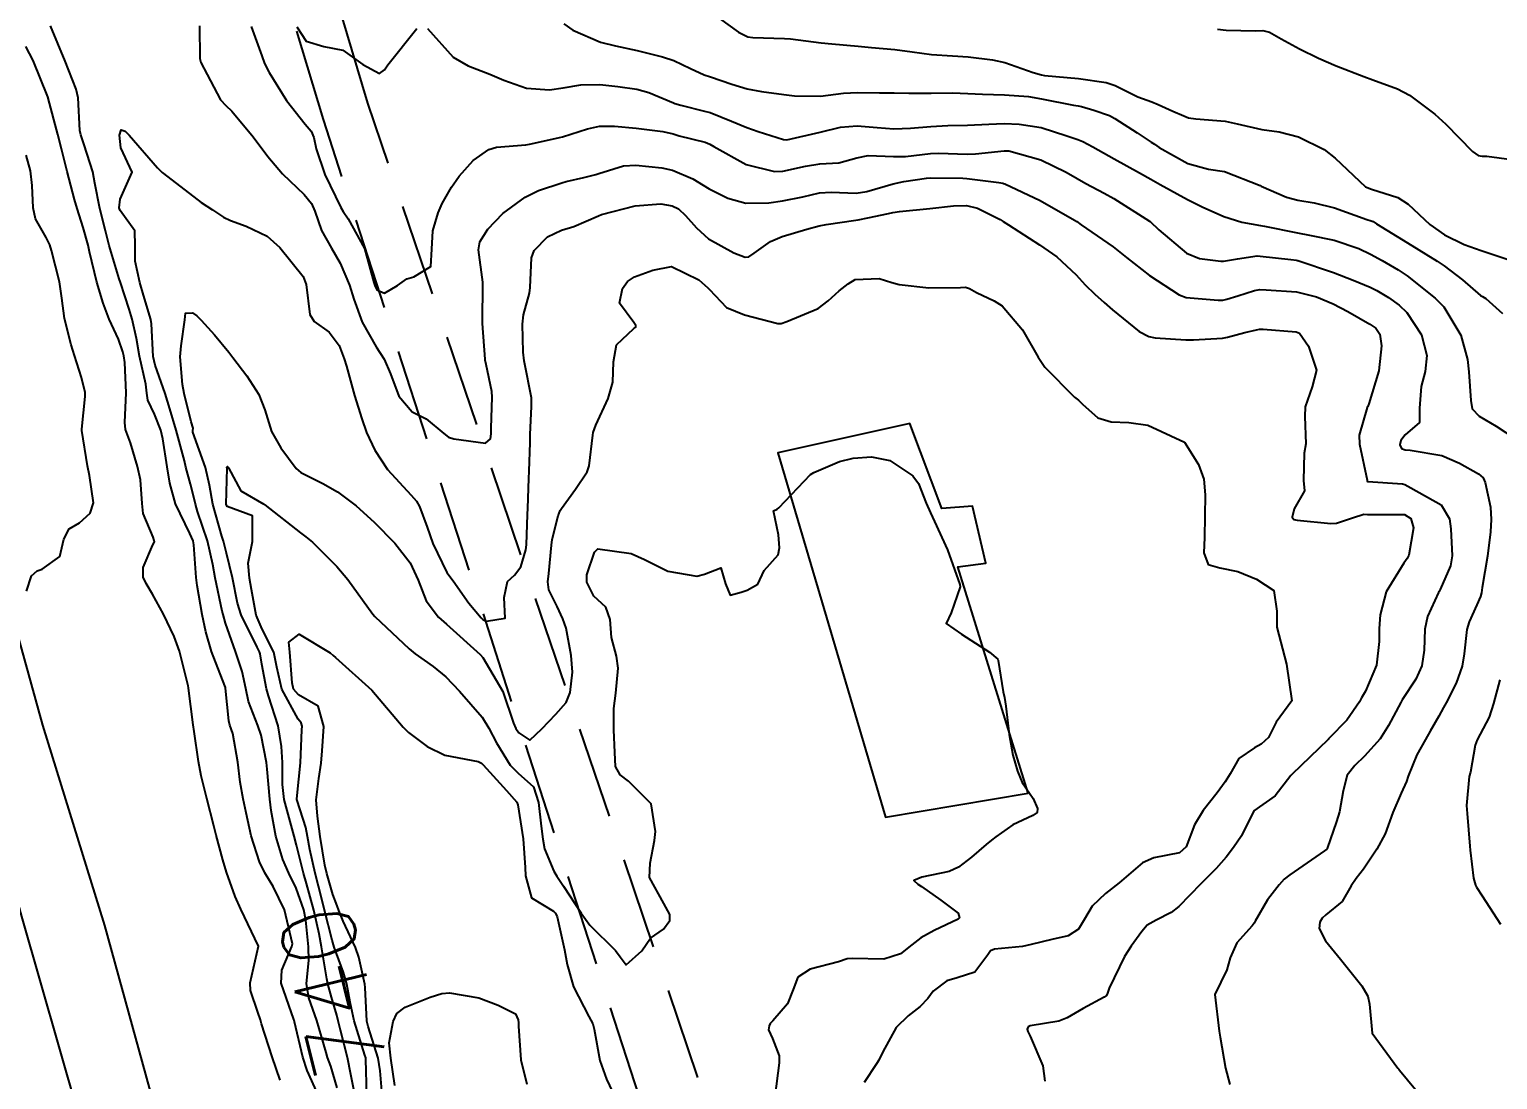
# Model space of a CAD drawing. Header units: metres. Extents: x 298520 to 308411, y 7433745 to 7450750.
# Drawn here: x 298948.1 to 299027.9, y 7449968.8 to 7450025.9 of the extents above; entities that cross this region are included whole.
import ezdxf
from ezdxf.enums import TextEntityAlignment as Align

# ---------------------------------------------------------------- set-up
doc = ezdxf.new("R2010")
doc.units = ezdxf.units.M
doc.header["$LTSCALE"] = 10
doc.linetypes.add('DASHED', pattern=[0.75, 0.5, -0.25])
for name, color, linetype in [('Cotas', 45, 'Continuous'), ('Curvas de Nivel 1m', 11, 'Continuous'), ('Curvas de Nivel 5m', 15, 'Continuous'), ('Edificações', 30, 'Continuous'), ('Linha Férrea', 251, 'TRACKS'), ('Vias Secundárias', 230, 'DASHED')]:
    doc.layers.add(name, color=color, linetype=linetype)
doc.styles.add('Style-STANDARD', font='STANDARD.shx')
doc.linetypes.add('TRACKS', pattern='A,0.15,[130,ltypeshp.shx,S=0.25,R=0,X=0,Y=0],0.15', length=0.3)

msp = doc.modelspace()

# ---------------------------------------------------------------- linework, layer by layer
at = {"layer": 'Curvas de Nivel 1m', "flags": 128}
for points, elevation in [([(298985.193, 7450026.828), (298986.674, 7450025.755), (298987.179, 7450025.513), (298987.462, 7450025.464), (298989.178, 7450025.423), (298989.511, 7450025.392), (298991.175, 7450025.182), (298991.749, 7450025.119), (298993.173, 7450024.993), (298993.913, 7450024.932), (298995.17, 7450024.812), (298996.118, 7450024.691), (298997.167, 7450024.552), (298998.317, 7450024.467), (298999.165, 7450024.42), (299000.488, 7450024.265), (299001.161, 7450024.104), (299002.7, 7450023.565), (299003.152, 7450023.435), (299003.302, 7450023.408), (299005.15, 7450023.236), (299006.664, 7450023.033), (299007.147, 7450022.868), (299008.386, 7450022.252), (299009.138, 7450021.969), (299009.481, 7450021.829), (299010.289, 7450021.473), (299010.877, 7450021.21), (299011.129, 7450021.101), (299011.533, 7450021.052), (299013.128, 7450020.918), (299013.787, 7450020.772), (299015.123, 7450020.472), (299016.06, 7450020.344), (299017.12, 7450020.074), (299018.511, 7450019.376), (299019.106, 7450018.913), (299020.767, 7450017.353), (299021.082, 7450017.223), (299022.518, 7450016.769), (299023.074, 7450016.41), (299024.264, 7450015.308), (299025.055, 7450014.746), (299026.121, 7450014.21), (299027.042, 7450013.892), (299028.952, 7450013.251)], 734), ([(298963.809, 7449968.027), (298963.228, 7449969.31), (298962.99, 7449970.035), (298962.542, 7449971.96), (298962.523, 7449972.04), (298962.511, 7449972.072), (298961.813, 7449974.047), (298961.85, 7449974.767), (298962.404, 7449976.042), (298962.432, 7449976.195), (298961.995, 7449978.046), (298961.374, 7449979.304), (298960.93, 7449980.057), (298960.642, 7449980.657), (298960.187, 7449982.067), (298959.922, 7449983.318), (298959.757, 7449984.074), (298959.591, 7449984.976), (298959.457, 7449986.079), (298959.185, 7449987.624), (298959.032, 7449988.086), (298958.974, 7449988.325), (298958.797, 7449990.089), (298958.787, 7449990.123), (298958.754, 7449990.218), (298958.033, 7449992.097), (298957.727, 7449993.163), (298957.526, 7449994.103), (298957.248, 7449995.676), (298957.199, 7449996.106), (298957.067, 7449997.89), (298957.024, 7449998.108), (298956.857, 7449998.506), (298956.078, 7450000.118), (298955.766, 7450001.239), (298955.618, 7450002.123), (298955.392, 7450003.649), (298955.279, 7450004.126), (298954.932, 7450004.995), (298954.56, 7450005.757), (298954.514, 7450006.136), (298954.456, 7450006.632), (298954.112, 7450008.143), (298953.946, 7450009.109), (298953.719, 7450010.149), (298953.547, 7450010.7), (298953.079, 7450012.159), (298953.016, 7450012.356), (298952.472, 7450014.166), (298952.262, 7450014.957), (298951.96, 7450016.171), (298951.69, 7450017.56), (298951.572, 7450018.175), (298951.105, 7450019.631), (298950.919, 7450020.182), (298950.873, 7450020.424), (298950.774, 7450022.184), (298950.665, 7450022.66), (298950.07, 7450024.191), (298949.272, 7450026.109)], 738), ([(298957.374, 7450026.107), (298957.394, 7450024.336), (298957.447, 7450024.106), (298957.8, 7450023.454), (298958.516, 7450022.089), (298958.814, 7450021.769), (298959.127, 7450021.463), (298960.29, 7450020.068), (298961.097, 7450019.003), (298961.892, 7450018.052), (298963.072, 7450016.939), (298963.473, 7450016.44), (298963.647, 7450016.031), (298964.011, 7450014.984), (298964.556, 7450014.017), (298965.031, 7450013.196), (298965.524, 7450012.005), (298965.765, 7450011.243), (298966.224, 7450009.998), (298966.973, 7450008.655), (298967.406, 7450007.986), (298967.751, 7450007.186), (298968.218, 7450005.977), (298968.934, 7450005.11), (298969.703, 7450004.73), (298970.666, 7450003.944), (298970.92, 7450003.737), (298971.208, 7450003.648), (298972.915, 7450003.416), (298973.191, 7450003.644), (298973.235, 7450003.915), (298973.236, 7450004.225), (298973.29, 7450005.915), (298973.264, 7450006.233), (298972.961, 7450007.685), (298972.912, 7450007.921), (298972.906, 7450007.979), (298972.761, 7450009.922), (298972.756, 7450010.162), (298972.787, 7450011.922), (298972.771, 7450012.168), (298972.55, 7450013.925), (298972.615, 7450014.357), (298973.054, 7450015.059), (298973.872, 7450015.908), (298975.072, 7450016.796), (298975.808, 7450017.15), (298977.08, 7450017.577), (298977.31, 7450017.639), (298978.262, 7450017.858), (298978.919, 7450018.018), (298979.086, 7450018.072), (298980.424, 7450018.499), (298981.094, 7450018.533), (298982.508, 7450018.389), (298983.09, 7450018.251), (298984.185, 7450017.783), (298984.753, 7450017.448), (298985.078, 7450017.246), (298986.088, 7450016.744), (298987.07, 7450016.467), (298988.327, 7450016.481), (298989.071, 7450016.588), (298990.176, 7450016.816), (298991.076, 7450017.018), (298991.715, 7450017.055), (298993.076, 7450017.016), (298993.66, 7450017.091), (298995.082, 7450017.523), (298995.672, 7450017.651), (298996.9, 7450017.818), (298997.086, 7450017.833), (298998.874, 7450017.824), (298999.086, 7450017.813), (299000.832, 7450017.584), (299001.052, 7450017.55), (299001.082, 7450017.538), (299001.154, 7450017.507), (299003.074, 7450016.618), (299004.949, 7450015.541), (299005.062, 7450015.462), (299005.302, 7450015.294), (299007.042, 7450014.083), (299007.767, 7450013.503), (299009.023, 7450012.539), (299010.629, 7450011.474), (299011.012, 7450011.333), (299012.752, 7450011.185), (299013.01, 7450011.193), (299013.213, 7450011.236), (299013.813, 7450011.432), (299014.72, 7450011.719), (299015.016, 7450011.762), (299015.361, 7450011.76), (299017.015, 7450011.643), (299018.096, 7450011.379), (299019.009, 7450010.982), (299019.792, 7450010.575), (299020.998, 7450009.89), (299021.312, 7450009.661), (299021.536, 7450009.342), (299021.625, 7450008.699), (299021.481, 7450007.342), (299020.945, 7450005.558), (299020.878, 7450005.416), (299020.852, 7450005.351), (299020.419, 7450003.856), (299020.431, 7450003.355), (299020.841, 7450001.403), (299020.857, 7450001.35), (299020.893, 7450001.339), (299022.779, 7450001.209), (299022.891, 7450001.171), (299023.219, 7450000.987), (299024.881, 7450000.067), (299025.324, 7449999.295), (299025.406, 7449998.753), (299025.462, 7449997.294), (299025.379, 7449996.753), (299024.824, 7449995.457), (299024.767, 7449995.357), (299024.736, 7449995.301), (299024.127, 7449993.99), (299023.99, 7449993.308), (299023.941, 7449992.153), (299023.823, 7449991.31), (299023.502, 7449990.576), (299022.754, 7449989.457), (299022.673, 7449989.321), (299022.008, 7449988.056), (299021.55, 7449987.338), (299020.713, 7449986.39), (299020.175, 7449985.889), (299019.769, 7449985.359), (299019.541, 7449984.515), (299019.344, 7449983.363), (299019.188, 7449982.852), (299018.679, 7449981.37), (299018.668, 7449981.354), (299018.653, 7449981.338), (299018.53, 7449981.25), (299016.638, 7449979.954), (299016.338, 7449979.701), (299016.071, 7449979.406), (299015.439, 7449978.593), (299014.755, 7449977.418), (299014.707, 7449977.314), (299014.6, 7449977.169), (299013.766, 7449976.257), (299013.409, 7449975.432), (299013.221, 7449974.789), (299012.563, 7449973.44), (299012.808, 7449971.437), (299012.855, 7449971.111), (299013.157, 7449969.434), (299013.393, 7449968.542)], 738), ([(298960.183, 7450026.07), (298960.758, 7450024.473), (298960.911, 7450024.063), (298961.155, 7450023.563), (298962.099, 7450022.05), (298963.12, 7450020.765), (298963.454, 7450020.372), (298963.583, 7450020.033), (298963.713, 7450019.422), (298964.192, 7450018.023), (298964.475, 7450017.417), (298965.065, 7450016.224), (298965.18, 7450016.009), (298965.46, 7450015.605), (298966.339, 7450013.997), (298966.857, 7450012.15), (298966.899, 7450011.991), (298967.011, 7450011.753), (298967.427, 7450011.567), (298968.139, 7450011.979), (298968.647, 7450012.346), (298969.02, 7450012.451), (298969.959, 7450013.026), (298970.006, 7450013.956), (298970.06, 7450014.962), (298970.344, 7450015.947), (298970.559, 7450016.454), (298971.077, 7450017.326), (298971.321, 7450017.697), (298971.494, 7450017.936), (298972.245, 7450018.779), (298973.105, 7450019.382), (298973.519, 7450019.502), (298975.109, 7450019.64), (298975.324, 7450019.674), (298976.219, 7450019.879), (298976.95, 7450020.036), (298977.115, 7450020.074), (298978.472, 7450020.504), (298979.121, 7450020.651), (298979.931, 7450020.648), (298981.12, 7450020.55), (298982.555, 7450020.369), (298983.117, 7450020.229), (298983.456, 7450020.134), (298984.866, 7450019.774), (298985.112, 7450019.68), (298985.331, 7450019.547), (298987.095, 7450018.573), (298988.632, 7450018.192), (298989.09, 7450018.207), (298990.327, 7450018.479), (298991.096, 7450018.596), (298992.125, 7450018.662), (298993.102, 7450018.927), (298993.728, 7450019.049), (298995.103, 7450018.993), (298995.747, 7450019.007), (298997.106, 7450019.163), (298997.549, 7450019.183), (298999.106, 7450019.135), (298999.564, 7450019.146), (299001.109, 7450019.318), (299001.378, 7450019.309), (299003.102, 7450018.819), (299004.481, 7450018.158), (299005.087, 7450017.806), (299005.559, 7450017.533), (299006.56, 7450017), (299007.075, 7450016.722), (299009.026, 7450015.49), (299009.062, 7450015.46), (299009.52, 7450015.021), (299011.037, 7450013.737), (299011.736, 7450013.459), (299012.892, 7450013.302), (299013.032, 7450013.304), (299013.15, 7450013.32), (299013.801, 7450013.432), (299014.863, 7450013.594), (299015.035, 7450013.591), (299016.702, 7450013.395), (299017.003, 7450013.361), (299017.033, 7450013.355), (299017.077, 7450013.345), (299019.026, 7450012.693), (299020.096, 7450012.285), (299021.018, 7450011.895), (299021.382, 7450011.71), (299022.016, 7450011.335), (299022.598, 7450010.915), (299023.005, 7450010.516), (299023.808, 7450009.312), (299024.095, 7450008.19), (299023.999, 7450007.31), (299023.776, 7450006.49), (299023.699, 7450005.312), (299023.703, 7450004.541), (299022.921, 7450003.86), (299022.682, 7450003.558), (299022.632, 7450003.324), (299022.716, 7450003.128), (299022.91, 7450003.058), (299023.191, 7450003.036), (299024.907, 7450002.74), (299025.872, 7450002.322), (299026.898, 7450001.742), (299027.151, 7450001.531), (299027.268, 7450001.274), (299027.552, 7449999.942), (299027.587, 7449999.269), (299027.545, 7449998.588), (299027.383, 7449997.272), (299027.109, 7449995.559), (299027.068, 7449995.276), (299027.019, 7449995.078), (299026.813, 7449994.629), (299026.386, 7449993.697), (299026.262, 7449993.285), (299026.116, 7449991.954), (299026.012, 7449991.288), (299025.689, 7449990.365), (299025.138, 7449989.296), (299025.001, 7449989.045), (299024.742, 7449988.58), (299024.272, 7449987.762), (299024.012, 7449987.307), (299023.555, 7449986.471), (299023.084, 7449985.316), (299022.988, 7449985.029), (299022.694, 7449984.39), (299022.24, 7449983.327), (299021.819, 7449982.18), (299021.381, 7449981.339), (299020.642, 7449980.255), (299020.249, 7449979.742), (299019.988, 7449979.356), (299019.482, 7449978.5), (299018.609, 7449977.772), (299018.395, 7449977.584), (299018.27, 7449977.375), (299018.249, 7449977.025), (299018.593, 7449976.36), (299019.392, 7449975.362), (299020.568, 7449973.902), (299020.885, 7449973.347), (299020.982, 7449972.921), (299021.125, 7449971.344), (299022.514, 7449969.431), (299022.564, 7449969.38), (299022.606, 7449969.329), (299023.47, 7449968.283)], 737), ([(298962.662, 7450026.045), (298963.175, 7450025.272), (298964.136, 7450024.989), (298965.171, 7450024.791), (298966.247, 7450023.999), (298967.156, 7450023.522), (298967.43, 7450023.715), (298967.607, 7450023.983), (298969.183, 7450025.96)], 736), ([(298969.764, 7450025.954), (298971.168, 7450024.4), (298971.988, 7450023.932), (298973.156, 7450023.473), (298973.914, 7450023.146), (298975.145, 7450022.721), (298976.396, 7450022.625), (298977.146, 7450022.735), (298978.104, 7450022.905), (298979.144, 7450022.914), (298980.114, 7450022.806), (298981.141, 7450022.656), (298981.801, 7450022.475), (298983.134, 7450021.914), (298983.215, 7450021.88), (298983.533, 7450021.794), (298984.829, 7450021.474), (298985.129, 7450021.389), (298986.294, 7450020.927), (298987.121, 7450020.578), (298987.743, 7450020.368), (298989.115, 7450019.917), (298989.303, 7450019.916), (298991.119, 7450020.331), (298992.22, 7450020.591), (298993.123, 7450020.67), (298994.206, 7450020.585), (298995.121, 7450020.512), (298996.025, 7450020.55), (298997.123, 7450020.639), (298998.063, 7450020.681), (298999.124, 7450020.698), (299000.288, 7450020.756), (299001.125, 7450020.793), (299001.929, 7450020.768), (299003.123, 7450020.573), (299004.532, 7450020.133), (299005.117, 7450019.932), (299005.4, 7450019.82), (299005.944, 7450019.528), (299007.103, 7450018.872), (299008.475, 7450018.114), (299009.087, 7450017.772), (299009.59, 7450017.485), (299011.075, 7450016.658), (299011.883, 7450016.27), (299013.066, 7450015.734), (299014.045, 7450015.43), (299015.06, 7450015.245), (299015.269, 7450015.208), (299017.055, 7450014.851), (299017.713, 7450014.723), (299019.049, 7450014.457), (299020.403, 7450013.996), (299021.038, 7450013.689), (299021.663, 7450013.341), (299022.531, 7450012.831), (299023.025, 7450012.509), (299024.551, 7450011.305), (299025.008, 7450010.822), (299025.935, 7450009.291), (299026.297, 7450007.963), (299026.372, 7450007.286), (299026.489, 7450005.744), (299026.557, 7450005.284), (299026.937, 7450004.878), (299027.857, 7450004.338), (299028.919, 7450003.651)], 736), ([(299012.714, 7450025.918), (299013.187, 7450025.874), (299014.772, 7450025.84), (299015.187, 7450025.859), (299015.536, 7450025.764), (299016.179, 7450025.405), (299017.175, 7450024.854), (299018.2, 7450024.347), (299019.161, 7450023.933), (299020.663, 7450023.355), (299021.151, 7450023.176), (299022.491, 7450022.674), (299023.143, 7450022.329), (299024.531, 7450021.306), (299025.125, 7450020.754), (299026.576, 7450019.278), (299026.88, 7450019.053), (299027.1, 7450019.027), (299027.346, 7450019.022), (299029.098, 7450018.786)], 733), ([(298961.766, 7449968.782), (298961.319, 7449970.052), (298960.751, 7449971.847), (298960.686, 7449972.059), (298960.547, 7449972.485), (298960.153, 7449973.66), (298960.14, 7449974.066), (298960.583, 7449976.06), (298959.626, 7449978.075), (298959.315, 7449978.774), (298958.852, 7449980.087), (298958.643, 7449980.769), (298958.28, 7449982.094), (298958.156, 7449982.607), (298957.784, 7449984.099), (298957.464, 7449985.333), (298957.323, 7449986.104), (298957.095, 7449987.739), (298957.041, 7449988.107), (298956.777, 7449990.086), (298956.772, 7449990.11), (298956.754, 7449990.219), (298956.295, 7449992.115), (298956.004, 7449992.899), (298955.415, 7449994.124), (298954.814, 7449995.211), (298954.475, 7449995.79), (298954.321, 7449996.138), (298954.313, 7449996.655), (298954.849, 7449997.879), (298954.923, 7449998.059), (298954.918, 7449998.129), (298954.855, 7449998.296), (298954.314, 7449999.585), (298954.264, 7450000.139), (298954.176, 7450001.43), (298954.014, 7450002.143), (298953.623, 7450003.438), (298953.353, 7450004.154), (298953.311, 7450004.538), (298953.387, 7450006.153), (298953.315, 7450007.808), (298953.256, 7450008.156), (298953.208, 7450008.389), (298952.982, 7450009.07), (298952.462, 7450010.165), (298952.149, 7450011.021), (298951.795, 7450012.172), (298951.4, 7450013.814), (298951.32, 7450014.177), (298951.052, 7450015.135), (298950.724, 7450016.183), (298950.582, 7450016.671), (298950.184, 7450018.189), (298949.867, 7450019.427), (298949.668, 7450020.194), (298949.155, 7450022.178), (298949.148, 7450022.2), (298949.134, 7450022.25), (298948.329, 7450024.213), (298947.928, 7450024.976)], 737), ([(298964.855, 7449968.373), (298964.508, 7449969.538), (298964.34, 7449970.022), (298964.256, 7449970.284), (298963.76, 7449972.028), (298963.323, 7449973.265), (298963.198, 7449974.034), (298963.313, 7449975.295), (298963.302, 7449976.033), (298963.154, 7449977.486), (298963.047, 7449978.036), (298962.625, 7449979.219), (298962.233, 7449980.044), (298961.908, 7449980.783), (298961.531, 7449982.051), (298961.279, 7449983.452), (298961.197, 7449984.055), (298961.06, 7449985.696), (298961.026, 7449986.057), (298960.725, 7449987.534), (298960.548, 7449988.063), (298960.043, 7449989.368), (298959.888, 7449990.073), (298959.691, 7449991.005), (298959.335, 7449992.082), (298958.796, 7449993.631), (298958.659, 7449994.091), (298958.616, 7449994.28), (298958.237, 7449996.096), (298958.109, 7449996.822), (298957.812, 7449998.1), (298957.272, 7449999.702), (298957.154, 7450000.107), (298957.106, 7450000.337), (298956.884, 7450001.19), (298956.641, 7450002.113), (298956.556, 7450002.456), (298956.1, 7450004.118), (298955.769, 7450005.287), (298955.516, 7450006.124), (298954.966, 7450007.657), (298954.863, 7450008.132), (298954.769, 7450009.912), (298954.737, 7450010.134), (298954.335, 7450011.469), (298954.133, 7450012.143), (298953.874, 7450013.304), (298953.885, 7450014.147), (298953.865, 7450014.962), (298953.062, 7450016.066), (298953.02, 7450016.16), (298953.016, 7450016.208), (298953.068, 7450016.679), (298953.709, 7450018.151), (298953.103, 7450019.468), (298953.033, 7450020.161), (298953.116, 7450020.445), (298953.342, 7450020.384), (298953.554, 7450020.153), (298955.087, 7450018.382), (298955.353, 7450018.127), (298957.07, 7450016.8), (298957.471, 7450016.508), (298958.085, 7450016.095), (298958.684, 7450015.711), (298959.057, 7450015.527), (298959.907, 7450015.218), (298961.049, 7450014.669), (298961.749, 7450014.053), (298963.019, 7450012.468), (298963.168, 7450012.038), (298963.379, 7450010.417), (298963.612, 7450010.031), (298964.424, 7450009.455), (298964.974, 7450008.73), (298965.246, 7450008.007), (298965.361, 7450007.603), (298965.808, 7450006.001), (298966.198, 7450004.73), (298966.454, 7450003.995), (298966.909, 7450003.039), (298967.603, 7450001.983), (298968.879, 7450000.593), (298969.176, 7450000.266), (298969.338, 7449999.963), (298969.757, 7449998.852), (298970.055, 7449997.952), (298970.83, 7449996.38), (298971.16, 7449995.937), (298972.023, 7449994.715), (298972.682, 7449993.921), (298972.801, 7449993.818), (298972.975, 7449993.744), (298973.988, 7449993.908), (298973.935, 7449995.024), (298974.115, 7449995.901), (298974.491, 7449996.232), (298974.835, 7449996.687), (298975.123, 7449997.613), (298975.157, 7449997.887), (298975.213, 7449999.543), (298975.226, 7449999.886), (298975.285, 7450001.49), (298975.301, 7450001.886), (298975.343, 7450003.459), (298975.351, 7450003.886), (298975.423, 7450005.4), (298975.43, 7450005.885), (298975.043, 7450007.808), (298975.023, 7450007.889), (298974.97, 7450008.369), (298974.939, 7450009.891), (298974.998, 7450010.384), (298975.318, 7450011.579), (298975.351, 7450011.887), (298975.425, 7450013.498), (298975.565, 7450013.885), (298976.302, 7450014.626), (298977.054, 7450014.988), (298977.723, 7450015.196), (298979.062, 7450015.777), (298979.235, 7450015.847), (298981.068, 7450016.315), (298982.456, 7450016.419), (298983.068, 7450016.325), (298983.42, 7450016.148), (298983.8, 7450015.789), (298984.392, 7450015.116), (298985.05, 7450014.523), (298986.424, 7450013.756), (298987.04, 7450013.531), (298987.246, 7450013.542), (298987.52, 7450013.745), (298988.407, 7450014.379), (298989.052, 7450014.652), (298990.393, 7450015.046), (298991.058, 7450015.226), (298991.443, 7450015.312), (298993.061, 7450015.534), (298993.186, 7450015.554), (298993.708, 7450015.674), (298994.829, 7450015.899), (298995.066, 7450015.948), (298995.419, 7450016.007), (298997.068, 7450016.178), (298998.362, 7450016.325), (298999.07, 7450016.331), (298999.665, 7450016.197), (299000.893, 7450015.583), (299001.061, 7450015.475), (299001.356, 7450015.28), (299003.043, 7450014.205), (299003.989, 7450013.55), (299005.023, 7450012.56), (299005.512, 7450012.027), (299006.052, 7450011.524), (299006.553, 7450011.061), (299007.004, 7450010.656), (299008.453, 7450009.495), (299008.989, 7450009.22), (299009.33, 7450009.144), (299010.986, 7450009.031), (299011.416, 7450009.035), (299012.988, 7450009.133), (299013.257, 7450009.17), (299014.192, 7450009.428), (299014.838, 7450009.578), (299014.995, 7450009.609), (299015.196, 7450009.618), (299016.994, 7450009.467), (299017.179, 7450009.388), (299017.669, 7450008.696), (299018.104, 7450007.379), (299017.863, 7450006.472), (299017.472, 7450005.385), (299017.455, 7450004.865), (299017.514, 7450003.384), (299017.423, 7450002.869), (299017.392, 7450001.385), (299017.442, 7450000.829), (299016.877, 7449999.842), (299016.778, 7449999.391), (299016.871, 7449999.261), (299017.037, 7449999.221), (299018.868, 7449999.05), (299019.175, 7449999.061), (299020.048, 7449999.358), (299020.671, 7449999.556), (299020.875, 7449999.543), (299021.06, 7449999.533), (299022.875, 7449999.53), (299023.226, 7449999.316), (299023.369, 7449998.812), (299023.107, 7449997.317), (299023.024, 7449997.136), (299022.839, 7449996.887), (299021.891, 7449995.334), (299021.557, 7449994.085), (299021.5, 7449993.34), (299021.493, 7449992.639), (299021.349, 7449991.341), (299020.759, 7449989.933), (299020.545, 7449989.563), (299020.428, 7449989.353), (299019.736, 7449988.362), (299018.787, 7449987.369), (299018.753, 7449987.339), (299018.722, 7449987.311), (299016.748, 7449985.399), (299016.702, 7449985.345), (299015.856, 7449984.244), (299014.683, 7449983.42), (299014.016, 7449982.074), (299013.587, 7449981.431), (299013.179, 7449980.903), (299012.641, 7449980.288), (299011.813, 7449979.452), (299010.62, 7449978.222), (299010.199, 7449977.892), (299009.373, 7449977.482), (299008.896, 7449977.2), (299008.604, 7449976.865), (299008.028, 7449976.062), (299007.657, 7449975.504), (299006.825, 7449973.776), (299006.739, 7449973.517), (299006.688, 7449973.391), (299006.559, 7449973.291), (299005.404, 7449972.677), (299004.542, 7449972.164), (299004.096, 7449971.988), (299002.535, 7449971.729), (299002.421, 7449971.676), (299002.368, 7449971.562), (299002.396, 7449971.426), (299002.529, 7449971.178), (299003.228, 7449969.553), (299003.326, 7449968.73)], 739), ([(298947.976, 7449995.374), (298948.239, 7449996.209), (298948.549, 7449996.483), (298948.828, 7449996.562), (298949.782, 7449997.247), (298949.995, 7449998.189), (298950.283, 7449998.761), (298950.862, 7449999.081), (298951.43, 7449999.612), (298951.606, 7450000.173), (298951.401, 7450001.661), (298951.291, 7450002.176), (298950.989, 7450004.112), (298950.985, 7450004.179), (298951.164, 7450005.955), (298951.168, 7450006.178), (298950.955, 7450006.985), (298950.573, 7450008.184), (298950.406, 7450008.758), (298950.045, 7450010.189), (298949.892, 7450011.303), (298949.759, 7450012.193), (298949.337, 7450013.899), (298949.244, 7450014.198), (298949.047, 7450014.593), (298948.454, 7450015.606), (298948.337, 7450016.211), (298948.289, 7450017.426), (298948.182, 7450018.214), (298947.957, 7450019.073)], 736), ([(298966.468, 7449967.99), (298966.425, 7449969.904), (298966.412, 7449969.992), (298966.366, 7449970.141), (298965.78, 7449972.001), (298965.573, 7449973.025), (298965.379, 7449974.008), (298965.197, 7449974.638), (298964.7, 7449976.018), (298964.588, 7449976.386), (298964.172, 7449978.024), (298964.018, 7449978.627), (298963.664, 7449980.03), (298963.368, 7449981.317), (298963.247, 7449982.031), (298963.155, 7449982.52), (298962.682, 7449983.98), (298962.664, 7449984.04), (298962.661, 7449984.062), (298962.685, 7449984.264), (298962.864, 7449986.038), (298962.939, 7449987.827), (298962.949, 7449988.037), (298962.901, 7449988.204), (298962.737, 7449988.414), (298961.858, 7449990.049), (298961.583, 7449991.233), (298961.418, 7449992.054), (298960.792, 7449993.302), (298960.462, 7449994.065), (298960.205, 7449995.458), (298960.101, 7449996.071), (298960.018, 7449996.89), (298960.256, 7449998.069), (298960.254, 7449999.457), (298958.872, 7449999.969), (298958.827, 7450000.09), (298958.874, 7450002.061), (298958.868, 7450002.08), (298958.866, 7450002.108), (298958.894, 7450002.146), (298958.958, 7450002.079), (298959.627, 7450000.826), (298960.873, 7450000.094), (298960.928, 7450000.059), (298962.858, 7449998.548), (298963.151, 7449998.33), (298963.511, 7449998.03), (298964.833, 7449996.706), (298965.435, 7449996.004), (298966.804, 7449994.12), (298966.912, 7449993.989), (298968.777, 7449992.226), (298969.093, 7449991.965), (298970.083, 7449991.267), (298970.761, 7449990.707), (298971.51, 7449989.932), (298972.739, 7449988.516), (298973.105, 7449987.916), (298973.519, 7449987.114), (298974.256, 7449985.904), (298974.699, 7449985.473), (298975.532, 7449984.728), (298975.801, 7449983.883), (298975.947, 7449982.598), (298976.035, 7449981.879), (298976.128, 7449981.358), (298976.636, 7449980.152), (298976.805, 7449979.868), (298977.17, 7449979.322), (298978.131, 7449977.855), (298978.603, 7449977.201), (298979.991, 7449975.829), (298980.24, 7449975.486), (298980.575, 7449975.056), (298981.427, 7449975.812), (298981.901, 7449976.5), (298982.601, 7449976.984), (298982.941, 7449977.464), (298982.936, 7449977.797), (298982.619, 7449978.393), (298981.842, 7449979.808), (298981.867, 7449980.582), (298982.104, 7449981.805), (298982.165, 7449982.301), (298981.936, 7449983.807), (298980.695, 7449985.038), (298980.246, 7449985.375), (298979.983, 7449985.831), (298979.949, 7449986.597), (298979.891, 7449987.833), (298979.898, 7449988.986), (298980, 7449989.831), (298980.126, 7449991.189), (298980.037, 7449991.831), (298979.773, 7449992.85), (298979.707, 7449993.836), (298979.471, 7449994.501), (298978.815, 7449995.088), (298978.426, 7449995.854), (298978.423, 7449996.26), (298978.848, 7449997.493), (298979.021, 7449997.677), (298980.847, 7449997.424), (298981.561, 7449997.094), (298982.829, 7449996.454), (298984.42, 7449996.191), (298984.828, 7449996.298), (298985.709, 7449996.645), (298985.966, 7449995.763), (298986.217, 7449995.159), (298986.819, 7449995.323), (298987.141, 7449995.426), (298987.721, 7449995.741), (298988.08, 7449996.488), (298988.839, 7449997.34), (298988.906, 7449997.729), (298988.854, 7449998.437), (298988.577, 7449999.733), (298988.772, 7449999.833), (298988.875, 7449999.896), (298990.596, 7450001.704), (298990.774, 7450001.822), (298990.896, 7450001.877), (298992.166, 7450002.426), (298992.907, 7450002.593), (298993.909, 7450002.669), (298994.905, 7450002.474), (298996.158, 7450001.641), (298996.468, 7450001.216), (298996.878, 7450000.162), (298997.107, 7449999.628), (298997.33, 7449999.161), (298998.033, 7449997.618), (298998.708, 7449995.728), (298998.728, 7449995.611), (298998.231, 7449994.194), (298997.969, 7449993.618), (298998.794, 7449993.024), (299000.329, 7449992.045), (299000.774, 7449991.665), (299000.799, 7449991.59), (299001.065, 7449989.894), (299001.127, 7449989.584), (299001.207, 7449989.122), (299001.383, 7449987.58), (299001.592, 7449986.457), (299001.845, 7449985.573), (299002.1, 7449984.972), (299002.688, 7449984.087), (299002.921, 7449983.558), (299002.911, 7449983.326), (299002.677, 7449983.177), (299001.583, 7449982.663), (299000.659, 7449982.008), (299000.423, 7449981.826), (299000.131, 7449981.595), (298999.342, 7449980.907), (298998.64, 7449980.359), (298998.123, 7449980.13), (298996.635, 7449979.818), (298996.21, 7449979.636), (298996.428, 7449979.43), (298996.63, 7449979.316), (298997.667, 7449978.575), (298998.615, 7449977.867), (298998.689, 7449977.609), (298998.659, 7449977.563), (298998.612, 7449977.531), (298997.305, 7449976.92), (298996.596, 7449976.526), (298996.09, 7449976.138), (298995.483, 7449975.646), (298994.58, 7449975.36), (298992.859, 7449975.398), (298992.58, 7449975.37), (298992.112, 7449975.221), (298990.574, 7449974.814), (298989.904, 7449974.383), (298989.652, 7449973.719), (298989.334, 7449972.939), (298988.537, 7449972.011), (298988.404, 7449971.862), (298988.335, 7449971.732), (298988.31, 7449971.512), (298988.526, 7449971.045), (298988.887, 7449970.097), (298988.887, 7449969.726), (298988.658, 7449967.892)], 741), ([(298967.3, 7449967.982), (298967.198, 7449969.291), (298967.084, 7449969.984), (298966.539, 7449971.706), (298966.48, 7449971.991), (298966.389, 7449973.821), (298966.372, 7449973.993), (298966.046, 7449975.467), (298965.864, 7449976.001), (298965.186, 7449977.429), (298964.946, 7449978.015), (298964.856, 7449978.257), (298964.621, 7449978.877), (298964.291, 7449980.023), (298964.191, 7449980.474), (298963.935, 7449982.021), (298963.786, 7449983.135), (298963.716, 7449984.025), (298963.858, 7449985.186), (298963.988, 7449986.021), (298964.044, 7449986.689), (298964.142, 7449988.019), (298963.83, 7449989.11), (298962.75, 7449989.725), (298962.487, 7449990.043), (298962.418, 7449990.382), (298962.285, 7449992.045), (298962.228, 7449992.598), (298962.788, 7449993.039), (298964.474, 7449992.014), (298964.638, 7449991.879), (298964.771, 7449991.769), (298966.753, 7449989.99), (298968.446, 7449987.973), (298968.729, 7449987.69), (298969.75, 7449986.922), (298970.711, 7449986.45), (298972.518, 7449986.109), (298972.704, 7449986.01), (298972.794, 7449985.919), (298974.061, 7449984.534), (298974.631, 7449983.901), (298974.681, 7449983.754), (298974.969, 7449981.895), (298975.082, 7449980.338), (298975.096, 7449979.893), (298975.424, 7449978.691), (298976.614, 7449977.973), (298976.728, 7449977.869), (298976.814, 7449977.663), (298977.216, 7449975.864), (298977.369, 7449975.068), (298977.71, 7449973.859), (298978.547, 7449972.237), (298978.754, 7449971.848), (298978.834, 7449971.551), (298979.133, 7449969.844), (298979.505, 7449968.838), (298979.968, 7449967.835)], 742), ([(299028.054, 7449990.549), (299027.717, 7449989.266), (299027.489, 7449988.521), (299026.823, 7449987.278), (299026.72, 7449986.991), (299026.458, 7449985.53), (299026.4, 7449985.283), (299026.248, 7449983.724), (299026.282, 7449983.284), (299026.435, 7449981.503), (299026.451, 7449981.282), (299026.638, 7449979.758), (299026.731, 7449979.375), (299026.786, 7449979.278), (299027.092, 7449978.807), (299028.09, 7449977.258)], 736), ([(298967.99, 7449968.483), (298967.773, 7449969.977), (298967.687, 7449970.816), (298967.909, 7449971.976), (298968.11, 7449972.412), (298968.551, 7449972.755), (298969.907, 7449973.301), (298970.558, 7449973.486), (298970.972, 7449973.523), (298972.556, 7449973.251), (298973.605, 7449972.856), (298974.548, 7449972.379), (298974.7, 7449972.053), (298974.716, 7449971.897), (298974.717, 7449971.72), (298974.848, 7449969.895), (298975.176, 7449968.566)], 743)]:
    msp.add_lwpolyline(points, dxfattribs=dict(at, elevation=elevation))
at = {"layer": 'Curvas de Nivel 5m', "flags": 128}
for points, elevation in [([(298977.186, 7450026.206), (298977.677, 7450025.865), (298979.173, 7450025.215), (298979.995, 7450025.013), (298981.167, 7450024.769), (298982.55, 7450024.418), (298983.159, 7450024.219), (298984.064, 7450023.786), (298984.818, 7450023.443), (298985.149, 7450023.329), (298986.321, 7450022.935), (298987.142, 7450022.673), (298987.927, 7450022.529), (298989.139, 7450022.37), (298989.715, 7450022.297), (298991.139, 7450022.283), (298992.39, 7450022.438), (298993.141, 7450022.488), (298994.342, 7450022.467), (298995.141, 7450022.461), (298995.938, 7450022.445), (298997.141, 7450022.445), (298998.301, 7450022.459), (298999.141, 7450022.434), (298999.934, 7450022.391), (299001.141, 7450022.362), (299002.442, 7450022.265), (299003.139, 7450022.145), (299004.882, 7450021.796), (299005.135, 7450021.761), (299005.324, 7450021.726), (299006, 7450021.527), (299006.84, 7450021.224), (299007.129, 7450021.076), (299008.338, 7450020.281), (299009.116, 7450019.783), (299009.292, 7450019.665), (299009.545, 7450019.484), (299011.1, 7450018.612), (299012.231, 7450018.313), (299013.094, 7450018.18), (299015.036, 7450017.42), (299015.083, 7450017.397), (299016.466, 7450016.788), (299017.075, 7450016.63), (299017.966, 7450016.489), (299019.071, 7450016.208), (299020.838, 7450015.579), (299021.064, 7450015.506), (299021.175, 7450015.46), (299021.364, 7450015.345), (299023.048, 7450014.306), (299024.656, 7450013.304), (299025.03, 7450013.049), (299026.025, 7450012.287), (299027.015, 7450011.453), (299027.119, 7450011.383), (299027.3, 7450011.276), (299028.213, 7450010.47)], 735), ([(298965.815, 7449968), (298965.597, 7449969.097), (298965.42, 7449970.006), (298965.04, 7449971.508), (298964.908, 7449972.015), (298964.838, 7449972.308), (298964.556, 7449973.3), (298964.355, 7449974.022), (298964.303, 7449974.285), (298964.003, 7449976.026), (298963.881, 7449976.74), (298963.598, 7449978.03), (298963.187, 7449979.475), (298963.035, 7449980.036), (298962.656, 7449981.564), (298962.521, 7449982.041), (298962.462, 7449982.245), (298961.972, 7449984.047), (298961.887, 7449984.852), (298961.892, 7449986.048), (298961.834, 7449986.931), (298961.658, 7449988.051), (298961.134, 7449989.671), (298961.014, 7449990.057), (298960.766, 7449991.405), (298960.671, 7449991.961), (298960.645, 7449992.062), (298960.518, 7449992.323), (298959.641, 7449994.077), (298959.44, 7449994.711), (298959.167, 7449996.085), (298958.843, 7449997.441), (298958.682, 7449998.092), (298958.599, 7449998.35), (298958.094, 7450000.098), (298957.926, 7450001.137), (298957.709, 7450002.098), (298957.022, 7450004.007), (298957.012, 7450004.109), (298957.039, 7450004.223), (298956.928, 7450004.581), (298956.549, 7450006.114), (298956.453, 7450006.612), (298956.331, 7450008.116), (298956.389, 7450008.706), (298956.586, 7450010.114), (298956.618, 7450010.492), (298956.997, 7450010.495), (298957.229, 7450010.34), (298957.473, 7450010.103), (298958.198, 7450009.305), (298958.976, 7450008.362), (298959.19, 7450008.078), (298959.946, 7450007.082), (298960.611, 7450006.063), (298960.935, 7450005.229), (298961.299, 7450004.056), (298961.802, 7450003.158), (298962.64, 7450002.043), (298962.891, 7450001.821), (298964.085, 7450001.222), (298964.881, 7450000.778), (298965.891, 7450000), (298966.864, 7449999.116), (298967.988, 7449997.979), (298968.837, 7449996.904), (298969.267, 7449995.963), (298969.693, 7449994.838), (298970.374, 7449993.946), (298970.797, 7449993.577), (298972.63, 7449991.921), (298972.771, 7449991.762), (298973.86, 7449989.909), (298974.454, 7449988.184), (298974.566, 7449987.902), (298974.729, 7449987.663), (298975.342, 7449987.272), (298975.985, 7449987.881), (298976.741, 7449988.675), (298977.303, 7449989.309), (298977.531, 7449989.862), (298977.655, 7449990.97), (298977.587, 7449991.862), (298977.308, 7449993.352), (298977.136, 7449993.867), (298976.81, 7449994.528), (298976.374, 7449995.432), (298976.32, 7449995.875), (298976.369, 7449996.336), (298976.518, 7449997.873), (298976.555, 7449998.173), (298976.869, 7449999.461), (298976.983, 7449999.757), (298977.061, 7449999.868), (298977.823, 7450000.921), (298978.444, 7450001.854), (298978.562, 7450002.189), (298978.749, 7450003.852), (298978.781, 7450003.995), (298978.928, 7450004.391), (298979.583, 7450005.84), (298979.845, 7450006.73), (298979.882, 7450007.836), (298980.044, 7450008.767), (298980.99, 7450009.65), (298981.093, 7450009.717), (298981.102, 7450009.819), (298980.994, 7450009.967), (298980.208, 7450011.035), (298980.364, 7450011.83), (298980.647, 7450012.197), (298981.023, 7450012.463), (298982.012, 7450012.826), (298983.031, 7450013.024), (298984.511, 7450012.287), (298985.014, 7450011.859), (298985.106, 7450011.769), (298986.028, 7450010.789), (298986.999, 7450010.395), (298988.812, 7450009.915), (298988.995, 7450009.913), (298989.296, 7450010.026), (298991.003, 7450010.73), (298991.545, 7450011.158), (298992.146, 7450011.689), (298992.629, 7450012.073), (298993.022, 7450012.317), (298994.328, 7450012.363), (298995.018, 7450012.158), (298995.409, 7450012.047), (298997.015, 7450011.859), (298998.749, 7450011.879), (298999.016, 7450011.902), (298999.239, 7450011.831), (298999.621, 7450011.601), (299000.576, 7450011.154), (299001.006, 7450010.875), (299002.117, 7450009.569), (299002.971, 7450008.092), (299003.334, 7450007.556), (299004.947, 7450005.924), (299005.155, 7450005.747), (299005.383, 7450005.533), (299006.2, 7450004.786), (299006.934, 7450004.583), (299007.9, 7450004.533), (299008.932, 7450004.391), (299010.913, 7450003.47), (299011.69, 7450002.247), (299011.979, 7450001.454), (299012.043, 7450000.611), (299012.021, 7449999.453), (299012.015, 7449998.293), (299011.967, 7449997.453), (299012.206, 7449996.819), (299012.835, 7449996.638), (299013.824, 7449996.439), (299014.829, 7449996.019), (299015.774, 7449995.41), (299015.946, 7449994.274), (299015.938, 7449993.409), (299016.364, 7449991.82), (299016.464, 7449991.403), (299016.753, 7449989.4), (299015.9, 7449988.244), (299015.48, 7449987.412), (299015.085, 7449987.05), (299014.717, 7449986.844), (299013.876, 7449986.263), (299013.408, 7449985.433), (299013.139, 7449984.995), (299012.693, 7449984.411), (299011.932, 7449983.451), (299011.467, 7449982.662), (299011.01, 7449981.465), (299010.65, 7449981.141), (299009.258, 7449980.873), (299008.644, 7449980.606), (299007.365, 7449979.509), (299006.627, 7449978.928), (299005.904, 7449978.243), (299005.489, 7449977.531), (299005.151, 7449976.988), (299004.599, 7449976.633), (299003.709, 7449976.437), (299002.592, 7449976.158), (299002.109, 7449976.048), (299000.588, 7449975.905), (299000.369, 7449975.809), (299000.227, 7449975.594), (298999.528, 7449974.646), (298998.57, 7449974.343), (298997.995, 7449974.19), (298997.263, 7449973.623), (298996.961, 7449973.222), (298996.55, 7449972.79), (298995.895, 7449972.287), (298995.24, 7449971.649), (298994.52, 7449970.329), (298994.305, 7449969.872), (298994.185, 7449969.663), (298993.515, 7449968.657)], 740)]:
    msp.add_lwpolyline(points, dxfattribs=dict(at, elevation=elevation))
at = {"layer": 'Edificações'}
msp.add_lwpolyline([(299002.413, 7449984.394), (298998.607, 7449996.69), (299000.12, 7449996.889), (298999.403, 7449999.989), (298997.732, 7449999.87), (298995.981, 7450004.481), (298988.818, 7450002.891), (298994.669, 7449983.076)], close=True, dxfattribs=at)
at = {"layer": 'Linha Férrea', "flags": 128}
for points in [[(298729.261, 7450749.95), (298734.809, 7450730.65), (298742.343, 7450703.451), (298750.119, 7450676.237), (298757.889, 7450649.199), (298765.189, 7450623.712), (298769.985, 7450606.424), (298776.494, 7450583.287), (298783.055, 7450560.248), (298788.164, 7450542.214), (298793.821, 7450521.584), (298798.125, 7450506.606), (298804.386, 7450484.418), (298809.295, 7450466.837), (298814.551, 7450448.858), (298819.559, 7450431.225), (298826.267, 7450408.649), (298831.926, 7450389.314), (298837.135, 7450370.779), (298842.092, 7450352.398), (298847.802, 7450331.823), (298852.149, 7450316.412), (298858.34, 7450294.769), (298862.969, 7450278.965), (298867.952, 7450260.088), (298870.924, 7450249.95), (298873.722, 7450238.982), (298878.355, 7450222.697), (298882.025, 7450210.358), (298885.603, 7450197.651), (298890.189, 7450181.049), (298894.637, 7450166.006), (298898.995, 7450149.812), (298904.361, 7450131.79), (298908.122, 7450117.709), (298911.93, 7450103.946), (298916.104, 7450089.039), (298920.554, 7450073.399), (298923.212, 7450064.319), (298926.468, 7450052.577), (298930.321, 7450038.956), (298934.723, 7450023.223), (298938.252, 7450011.622), (298941.509, 7449999.193), (298944.399, 7449989.651), (298947.701, 7449977.682), (298952.335, 7449961.49), (298956.967, 7449946.581), (298961.92, 7449929.017), (298965.909, 7449915.258), (298970.082, 7449900.905), (298973.936, 7449887.787), (298977.788, 7449874.853), (298981.549, 7449862.469), (298986.366, 7449847.197), (298989.852, 7449836.37), (298994.575, 7449822.337), (298999.437, 7449807.292), (299004.068, 7449794.269), (299008.7, 7449781.657), (299013.057, 7449770.328), (299018.285, 7449757.718), (299022.322, 7449748.037), (299026.817, 7449737.63), (299031.861, 7449726.852), (299036.814, 7449716.896), (299043.096, 7449705.205), (299047.821, 7449696.534), (299054.335, 7449685.572), (299060.664, 7449675.852), (299069.469, 7449663.104), (299077.541, 7449652.872), (299085.429, 7449643.336), (299089.832, 7449637.784), (299098.728, 7449628.561), (299107.993, 7449618.793), (299117.442, 7449610.031), (299127.077, 7449601.223), (299138.453, 7449591.782), (299150.409, 7449582.651), (299162.779, 7449573.982), (299174.004, 7449567.002), (299185.962, 7449560.295), (299199.698, 7449553.222), (299213.253, 7449547.024), (299227.033, 7449541.5), (299241.999, 7449536.525), (299258.424, 7449531.831), (299277.224, 7449527.814), (299295.935, 7449525.032), (299311.589, 7449523.57), (299326.876, 7449522.883), (299340.975, 7449522.747), (299353.572, 7449523.111), (299369.274, 7449524.069), (299382.826, 7449525.211), (299396.609, 7449526.717), (299414.178, 7449529.501), (299430.969, 7449532.603), (299440.142, 7449534.839), (299451.094, 7449537.487), (299469.666, 7449542.917), (299486.963, 7449547.755), (299510.376, 7449554.83), (299531.414, 7449561.037), (299544.903, 7449564.894), (299559.186, 7449569.068), (299590.197, 7449576.665), (299616.417, 7449582.259), (299645.03, 7449585.805), (299675.251, 7449587.635), (299705.522, 7449586.259), (299732.882, 7449582.825), (299762.581, 7449576.088), (299791.888, 7449566.944), (299816.217, 7449556.896), (299840.774, 7449544.781), (299859.676, 7449534.387), (299878.529, 7449521.308), (299897.376, 7449507.135), (299919.538, 7449486.991), (299927.658, 7449478.626), (299947.133, 7449456.962), (299961.499, 7449437.961), (299971.137, 7449424.784), (299981.869, 7449408.322), (299997.595, 7449383.682), (300016.228, 7449354.96), (300035.864, 7449324.687), (300055.136, 7449295.587), (300073.232, 7449268.397), (300085.868, 7449249.95), (300089.501, 7449244.778), (300101.211, 7449227.647), (300111.197, 7449214.14), (300124.752, 7449194.736), (300135.909, 7449179.759), (300148.296, 7449162.129), (300160.805, 7449144.566), (300173.129, 7449128.481), (300185.523, 7449112.088), (300198.402, 7449095.758), (300207.462, 7449083.98), (300220.094, 7449068.515), (300233.468, 7449051.744), (300246.778, 7449035.349), (300263.478, 7449015.076), (300277.526, 7448998.444), (300292.814, 7448981.501), (300306.688, 7448964.856), (300324.623, 7448944.393), (300340.398, 7448926.517), (300357.9, 7448907.843), (300372.755, 7448891.817), (300392.041, 7448871.054), (300410.717, 7448852.066), (300427.475, 7448834.137), (300439.245, 7448822.858), (300454.898, 7448806.525), (300473.448, 7448788.164), (300493.111, 7448768.808), (300511.705, 7448749.95), (300518.198, 7448743.612), (300525.672, 7448735.984), (300530.889, 7448730.361), (300538.141, 7448723.284), (300543.771, 7448717.624), (300548.924, 7448711.903), (300554.778, 7448706.093), (300562.444, 7448698.573), (300570.483, 7448690.198), (300580.06, 7448680.508), (300590.013, 7448670.628), (300599.102, 7448661.391), (300608.565, 7448651.702), (300616.68, 7448643.32), (300625.581, 7448633.859), (300633.62, 7448625.859), (300641.21, 7448617.858), (300649.582, 7448609.897), (300659.386, 7448599.72), (300667.387, 7448591.231), (300676.098, 7448582.784), (300683.871, 7448574.669), (300691.725, 7448567.153), (300703.33, 7448554.876), (300711.744, 7448546.351), (300718.093, 7448539.767), (300726.506, 7448530.983), (300733.153, 7448523.695), (300741.152, 7448514.418), (300747.426, 7448507.242), (300750.054, 7448504.018), (300758.169, 7448493.99), (300764.854, 7448485.238), (300772.251, 7448475.55), (300781.114, 7448462.855), (300788.178, 7448452.147), (300795.99, 7448439.115), (300802.712, 7448427.661), (300809.137, 7448414.665), (300814.959, 7448402.42), (300819.763, 7448391.601), (300824.722, 7448378.533), (300829.079, 7448366.59), (300833.249, 7448353.858), (300836.592, 7448342.438), (300839.822, 7448330.572), (300842.678, 7448317.912), (300845.758, 7448304.202), (300848.387, 7448291.169), (300849.927, 7448279.903), (300851.843, 7448266.756), (300852.632, 7448254.174), (300852.974, 7448249.95), (300853.718, 7448237.64), (300853.896, 7448226.066), (300854.164, 7448215.145), (300853.836, 7448203.832), (300853.598, 7448192.905), (300852.795, 7448182.25), (300851.991, 7448170.79), (300850.801, 7448159.302), (300849.223, 7448146.768), (300848.151, 7448135.486), (300846.96, 7448124.114), (300845.442, 7448113.546), (300844.222, 7448102.204), (300842.288, 7448090.385), (300840.978, 7448078.33), (300839.608, 7448068.386), (300838.209, 7448056.39), (300836.541, 7448045.166), (300835.023, 7448032.665), (300833.535, 7448020.341), (300832.284, 7448009.205), (300831.094, 7447998.637), (300829.874, 7447985.926), (300828.432, 7447973.713), (300826.546, 7447955.639), (300825.162, 7447943.391), (300824.986, 7447942.247), (300823.836, 7447930.96), (300822.657, 7447919.829), (300821.593, 7447909.075), (300820.243, 7447895.408), (300819.533, 7447885.934), (300818.679, 7447872.07), (300818.298, 7447858.799), (300817.927, 7447851.916), (300817.786, 7447841.862), (300817.933, 7447833.489), (300818.516, 7447815.843), (300820.361, 7447795.876), (300822.449, 7447776.733), (300825.922, 7447758.996), (300827.722, 7447750.217), (300828.687, 7447743.229), (300830.467, 7447731.539), (300833.751, 7447711.152), (300838.977, 7447681.969), (300842.161, 7447664.851), (300846.249, 7447643.566), (300856.898, 7447587.933), (300861.3, 7447564.706), (300863.731, 7447552.015), (300867.081, 7447534.8), (300870.251, 7447518.153), (300879.139, 7447471.406), (300882.717, 7447452.426), (300886.196, 7447433.436), (300890.621, 7447408.952), (300893.065, 7447393.996), (300894.895, 7447382.534), (300896.018, 7447374.923), (300897.056, 7447367.88), (300898.671, 7447355.202), (300899.884, 7447344.173), (300901.155, 7447328.57), (300902.425, 7447306.17), (300902.632, 7447290.927), (300902.643, 7447274.906), (300901.209, 7447249.806), (300899.894, 7447235.454), (300897.424, 7447214.973), (300896.24, 7447207.108, -0.017609), (300893.245, 7447191.067), (300890.79, 7447180.008), (300886.347, 7447162.337), (300883.122, 7447151.267), (300877.521, 7447133.871), (300873.858, 7447123.752), (300865.532, 7447103.056), (300859.822, 7447090.388), (300850.503, 7447071.406), (300846.315, 7447063.106), (300836.805, 7447045.834), (300827.664, 7447031.197), (300815.395, 7447013.014), (300803.069, 7446996.228), (300792.968, 7446983.245), (300781.446, 7446969.292), (300759.63, 7446945.435), (300748.36, 7446933.669), (300737.301, 7446922.447), (300720.178, 7446905.644), (300707.821, 7446893.561), (300697.057, 7446883.028), (300686.376, 7446872.224), (300676.506, 7446862.329), (300660.145, 7446845.845), (300651.989, 7446837.638), (300637.917, 7446823.835), (300624.102, 7446810.419), (300614.955, 7446801.573), (300610.107, 7446796.538), (300599.124, 7446785.64, 0.017844), (300588.776, 7446774.611), (300582.973, 7446768.596), (300572.807, 7446757.15), (300570.635, 7446754.423, -0.018804), (300566.868, 7446749.902, -0.021463), (300565.197, 7446747.771, 0.014089), (300560.744, 7446742.236), (300556.818, 7446737.065), (300549.018, 7446726.402), (300544.903, 7446720.152), (300542.989, 7446717.435), (300540.702, 7446714.014), (300534.516, 7446704.131), (300528.813, 7446694.775), (300525.37, 7446688.688), (300519.775, 7446678.443, 0.017217), (300513.559, 7446666.068), (300510.115, 7446659.471), (300505.35, 7446648.44), (300501.39, 7446638.953, 0.017957), (300498.447, 7446631.125), (300492.383, 7446614.647), (300488.086, 7446600.958), (300484.889, 7446590.082), (300482.448, 7446580.533), (300479.028, 7446566.174), (300474.999, 7446546.195), (300472.245, 7446530.076), (300469.723, 7446510.133), (300467.649, 7446494.09), (300465.343, 7446472.628), (300462.509, 7446448.283), (300460.589, 7446427.75), (300458.173, 7446403.459), (300455.716, 7446377.743), (300453.679, 7446357.578), (300451.179, 7446331.957), (300448.408, 7446302.907), (300446.096, 7446278.461), (300443.948, 7446255.986), (300443.327, 7446249.95), (300441.921, 7446236.026), (300439.714, 7446214.959), (300437.145, 7446189.663), (300434.772, 7446164.489), (300432.986, 7446145.942), (300427.675, 7446092.019), (300425.457, 7446069.071), (300422.052, 7446034.05), (300420.454, 7446017.74), (300416.946, 7445981.751), (300414.159, 7445952.95), (300410.686, 7445916.311), (300408.437, 7445891.812), (300405.718, 7445868.171), (300403.766, 7445842.739), (300401.654, 7445818.651), (300400.337, 7445806.143), (300399.876, 7445801.282), (300399.266, 7445794.558)], [(298905.363, 7450145.031), (298910.207, 7450124.873), (298915.002, 7450108.012), (298921.739, 7450085.266), (298926.98, 7450064.83), (298931.003, 7450051.742), (298934.224, 7450039.953), (298937.65, 7450027.983), (298940.458, 7450017.786), (298943.206, 7450008.624), (298945.866, 7449998.811), (298948.85, 7449988.084), (298952.218, 7449977.183), (298954.849, 7449967.637), (298957.892, 7449956.733), (298961.763, 7449943.848), (298964.896, 7449932.558), (298968.973, 7449920.293), (298972.372, 7449908.382), (298975.8, 7449896.208), (298979.287, 7449884.682), (298982.035, 7449875.079), (298985.463, 7449863.464), (298988.891, 7449853.475), (298994.252, 7449836.792), (298999.642, 7449820.007), (299004.122, 7449806.223), (299009.577, 7449791.55), (299017.072, 7449771.922), (299023.852, 7449755.78), (299031.351, 7449735.099), (299042.615, 7449714.768), (299049.157, 7449702.257), (299057.947, 7449687.795), (299067.128, 7449674.025), (299074.388, 7449663.764), (299083.266, 7449652.271), (299093.226, 7449640.21), (299104.865, 7449628.3), (299116.059, 7449616.929), (299127.188, 7449606.965), (299134.846, 7449600.398), (299146.061, 7449590.999), (299159.8, 7449581.134), (299172.881, 7449572.672), (299188.754, 7449563.553), (299203.487, 7449555.781), (299219.692, 7449548.782), (299229.285, 7449544.979), (299249.695, 7449538.196), (299264.418, 7449534.22), (299286.841, 7449530.183), (299305.276, 7449527.832), (299319.472, 7449527.113), (299340.209, 7449526.73), (299362.575, 7449527.496), (299380.335, 7449528.889), (299402.027, 7449531.43), (299418.393, 7449534.55), (299439.271, 7449538.773), (299455.546, 7449542.61), (299468.219, 7449546.447), (299486.071, 7449551.679), (299502.678, 7449556.429), (299521.873, 7449562.476), (299544.903, 7449569.511), (299558.765, 7449572.874), (299572.65, 7449576.475), (299589.389, 7449580.647), (299603.615, 7449583.903), (299623.713, 7449587.445), (299640.449, 7449589.67), (299657.813, 7449590.983), (299675.925, 7449591.554), (299694.255, 7449591.042), (299708.541, 7449590.126), (299722.182, 7449588.244), (299738.919, 7449585.56), (299759.653, 7449580.821), (299775.25, 7449576.474), (299786.436, 7449572.94), (299797.015, 7449569.282), (299807.003, 7449565.52), (299816.424, 7449561.561), (299823.596, 7449557.979), (299834.148, 7449553.022), (299842.943, 7449548.641), (299850.946, 7449544.045), (299857.58, 7449540.07), (299867.592, 7449534.039), (299879.685, 7449526.144), (299888.765, 7449519.647), (299901.686, 7449509.708), (299911.305, 7449500.703), (299920.635, 7449492.515), (299928.708, 7449484.626), (299935.814, 7449476.733), (299943.925, 7449467.258), (299951.104, 7449459.003), (299957.671, 7449450.784), (299963.484, 7449442.67), (299970.77, 7449432.303), (299976.475, 7449423.904), (299982.432, 7449414.862), (299988.891, 7449404.85), (299995.852, 7449394.443), (300002.312, 7449383.928), (300010.887, 7449370.223), (300018.781, 7449358.239), (300026.569, 7449345.892), (300033.388, 7449335.88), (300041.176, 7449324.037), (300049.358, 7449311.838), (300057.288, 7449299.745), (300065.47, 7449287.364), (300073.508, 7449275.701), (300081.011, 7449264.541), (300090.196, 7449251.298), (300091.164, 7449249.95), (300100.525, 7449236.167), (300109.403, 7449223.951), (300117.162, 7449213.187), (300127.336, 7449198.457), (300139.6, 7449181.446), (300149.952, 7449166.72), (300159.813, 7449153.466), (300168.75, 7449141.382), (300179.779, 7449126.346), (300190.932, 7449112.414), (300203.876, 7449095.222), (300217.308, 7449078.587), (300230.374, 7449062.005), (300242.887, 7449046.162), (300256.877, 7449029.774), (300272.777, 7449010.921), (300288.309, 7448992.868), (300306.303, 7448971.97), (300322.512, 7448953.54), (300337.055, 7448937.024), (300349.196, 7448923.521), (300363.433, 7448907.803), (300372.178, 7448898.27), (300387.649, 7448881.624), (300402.322, 7448866.086), (300417.298, 7448851.105), (300428.763, 7448838.962), (300440.716, 7448827.379), (300454.398, 7448813.148), (300467.461, 7448800.639), (300481.638, 7448785.533), (300502.227, 7448765.254), (300514.06, 7448753.852), (300517.826, 7448749.95), (300528.275, 7448738.976), (300540.783, 7448726.333), (300551.364, 7448715.261), (300568.358, 7448698.083), (300580.431, 7448686.447), (300591.073, 7448675.242), (300605.822, 7448659.996), (300619.827, 7448645.871), (300631.531, 7448633.85), (300641.93, 7448623.388), (300651.196, 7448614.132), (300663.21, 7448601.736), (300675.654, 7448588.967), (300686.366, 7448579.136), (300697.132, 7448567.001), (300714.307, 7448549.82), (300728.065, 7448535.254), (300742.189, 7448519.954), (300754.02, 7448506), (300763.608, 7448493.67), (300772.134, 7448482.969), (300781.594, 7448469.905), (300789.873, 7448457.453), (300798.087, 7448444.138), (300806.367, 7448430.378), (300809.353, 7448423.731), (300815.826, 7448410.715), (300822.176, 7448396.83), (300827.777, 7448382.459), (300832.26, 7448369.325), (300838.297, 7448352.647), (300842.655, 7448335.903), (300846.951, 7448318.72), (300850.061, 7448305.153), (300853.485, 7448286.05), (300855.912, 7448269.922), (300857.341, 7448249.95), (300858.33, 7448231.606), (300857.942, 7448206.205), (300856.925, 7448178.368), (300854.333, 7448156.855), (300851.333, 7448129.708), (300849.095, 7448108.502), (300845.739, 7448085.317), (300843.044, 7448064.17), (300840.396, 7448043.097), (300838.567, 7448030.951), (300837.041, 7448016.016), (300835.11, 7447994.958), (300832.975, 7447975.28), (300830.738, 7447953.623), (300829.108, 7447937.188), (300828.366, 7447933.435), (300827.045, 7447924.743), (300825.629, 7447910.191), (300824.268, 7447895.589), (300822.966, 7447881.617), (300821.953, 7447863.074), (300821.73, 7447846.352), (300821.738, 7447838.346), (300822.298, 7447822.796), (300823.264, 7447806.625), (300824.128, 7447792.391), (300826.211, 7447777.691), (300829.715, 7447760.435), (300831.501, 7447751.07), (300833.495, 7447738.255), (300836.415, 7447720.056), (300862.711, 7447579.549), (300879.787, 7447489.912), (300882.904, 7447473.371), (300886.736, 7447453.399), (300891.84, 7447425.61), (300894.824, 7447408.419), (300897.501, 7447392.308), (300900.259, 7447374.699), (300902.627, 7447356.768), (300903.989, 7447344.999), (300904.86, 7447335.88), (300905.847, 7447322.28), (300906.291, 7447313.022), (300906.573, 7447308.418), (300906.759, 7447298.893), (300906.88, 7447292.725, -0.006984), (300906.844, 7447284.829), (300906.695, 7447276.838), (300906.36, 7447267.883), (300905.744, 7447256.667), (300905.23, 7447249.95), (300904.292, 7447239.525), (300903.012, 7447227.25), (300901.034, 7447212.309), (300899.543, 7447202.921, -0.011988), (300897.909, 7447194.02), (300894.997, 7447180.769), (300891.356, 7447165.387), (300887.457, 7447151.115), (300883.301, 7447137.652), (300876.75, 7447119.219), (300874.099, 7447111.988), (300871.749, 7447106.138, -0.018309), (300868.914, 7447099.764, 0.011681), (300865.826, 7447093.061), (300860.469, 7447081.825), (300851.72, 7447064.422), (300846.208, 7447053.937), (300843.033, 7447048.479), (300836.89, 7447038.137), (300827.206, 7447022.921), (300821.11, 7447014.014), (300814.857, 7447005.089), (300809.628, 7446998.099), (300801.236, 7446986.884), (300791.122, 7446974.407), (300781.425, 7446962.969), (300774.943, 7446955.767), (300762.88, 7446942.762), (300751.299, 7446930.933), (300734.873, 7446914.565), (300727.949, 7446907.628), (300717.868, 7446897.443), (300705.6, 7446885.783), (300698.716, 7446879.048), (300668.127, 7446848.06), (300640.994, 7446821.407), (300627.442, 7446808.23), (300610.345, 7446790.697), (300597.443, 7446778.155), (300592.334, 7446772.486), (300571.229, 7446748.595), (300567.705, 7446744.65), (300564.743, 7446740.8), (300562.62, 7446737.769), (300551.356, 7446722.391), (300544.903, 7446712.981), (300541.869, 7446707.917), (300539.497, 7446704.103, 0.003437), (300530.37, 7446689.205, 0.010632), (300522.744, 7446675.931, 0.016565), (300518.05, 7446666.625, -0.011698), (300511.771, 7446653.868, 0.029635), (300510.132, 7446650.211), (300505.481, 7446638.898), (300500.314, 7446625.471), (300492.316, 7446601.197), (300488.229, 7446587.047), (300485.297, 7446575.185), (300482.347, 7446562.473), (300481.087, 7446556.089, 0.004599), (300479.148, 7446545.763), (300476.443, 7446530.265), (300474.645, 7446518.085), (300472.755, 7446502.987), (300471.297, 7446490.618), (300469.17, 7446472.092), (300467.901, 7446459.793), (300466.767, 7446449.806), (300465.445, 7446435.701), (300463.191, 7446412.592), (300462.659, 7446405.266), (300461.606, 7446397.228), (300459.608, 7446375.419), (300458.167, 7446361.3), (300456.938, 7446349.283), (300454.601, 7446324.341), (300452.383, 7446301.27), (300450.408, 7446280.731), (300448.612, 7446261.944), (300447.444, 7446249.79), (300445.943, 7446235.321), (300443.682, 7446213.965), (300443.009, 7446207.561), (300441.275, 7446189.511), (300439.198, 7446168.049), (300436.473, 7446140.607), (300434.029, 7446115.856), (300431.015, 7446085.098), (300427.797, 7446052.837), (300425.199, 7446025.415), (300423.636, 7446009.727), (300422.457, 7445994.573), (300421.615, 7445989.53), (300419.286, 7445963.664), (300415.807, 7445928.192), (300414.69, 7445917.527), (300413.782, 7445904.921), (300412.247, 7445888.391), (300411.949, 7445886.157), (300411.266, 7445881.618), (300410.692, 7445876.189), (300409.038, 7445857.286), (300407.606, 7445838.578), (300405.212, 7445812.517), (300404.532, 7445804.524), (300403.437, 7445794.141)]]:
    msp.add_lwpolyline(points, format="xyb", dxfattribs=at)
at = {"layer": 'Vias Secundárias'}
msp.add_lwpolyline([(299108.232, 7449667.88), (299103.829, 7449671.782), (299087.497, 7449690.814), (299070.543, 7449715.711), (299057.193, 7449742.403), (299047.331, 7449765.78), (299040.764, 7449785.645), (299032.079, 7449812.888), (299023.777, 7449838.744), (299018.596, 7449859.702), (299010.695, 7449882.835), (299001.548, 7449911.567), (298993.691, 7449937.01), (298986.869, 7449961.814), (298966.532, 7450021.908), (298949.693, 7450078.115), (298933.767, 7450127.684), (298930.822, 7450134.981, -0.212828), (298933.606, 7450140.975)], format="xyb", dxfattribs=at)
msp.add_lwpolyline([(299105.948, 7449665.303), (299101.369, 7449669.361), (299084.759, 7449688.717), (299067.567, 7449713.963), (299054.063, 7449740.963), (299044.105, 7449764.568), (299037.489, 7449784.582), (299028.799, 7449811.839), (299020.462, 7449837.803), (299015.289, 7449858.731), (299007.425, 7449881.756), (298998.262, 7449910.537), (298990.385, 7449936.045), (298983.569, 7449960.827), (298964.116, 7450021.021), (298947.077, 7450077.455), (298930.824, 7450125.634), (298927.461, 7450128.35), (298919.62, 7450129.013), (298899.56, 7450125.266)], dxfattribs=at)

# ---------------------------------------------------------------- texts
at = {"layer": 'Cotas', "style": 'Style-STANDARD'}
msp.add_text('740', height=4, rotation=103.82581, dxfattribs=at).set_placement((298964.616, 7449973.602, 740), align=Align.MIDDLE_CENTER)

doc.saveas('drawing.dxf')
